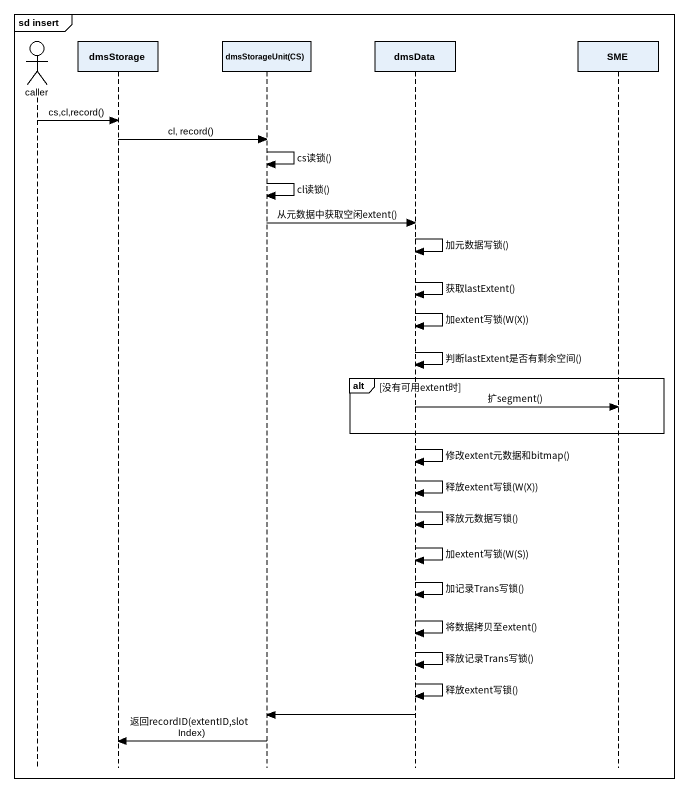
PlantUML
@startuml
mainframe sd insert
hide footbox
actor caller
participant dmsStorage
participant "dmsStorageUnit(CS)" as dmsStorageUnit_CS
participant dmsData
participant SME

caller -> dmsStorage : cs,cl,record()
dmsStorage -> dmsStorageUnit_CS : cl, record()
dmsStorageUnit_CS -> dmsStorageUnit_CS : cs读锁()
dmsStorageUnit_CS -> dmsStorageUnit_CS : cl读锁()
dmsStorageUnit_CS -> dmsData : 从元数据中获取空闲extent()
dmsData -> dmsData : 加元数据写锁()
dmsData -> dmsData : 获取lastExtent()
dmsData -> dmsData : 加extent写锁(W(X))
dmsData -> dmsData : 判断lastExtent是否有剩余空间()
alt 没有可用extent时
  dmsData -> SME : 扩segment()
end
dmsData -> dmsData : 修改extent元数据和bitmap()
dmsData -> dmsData : 释放extent写锁(W(X))
dmsData -> dmsData : 释放元数据写锁()
dmsData -> dmsData : 加extent写锁(W(S))
dmsData -> dmsData : 加记录Trans写锁()
dmsData -> dmsData : 将数据拷贝至extent()
dmsData -> dmsData : 释放记录Trans写锁()
dmsData -> dmsData : 释放extent写锁()
dmsData -> dmsStorageUnit_CS
dmsStorageUnit_CS -> dmsStorage : 返回recordID(extentID,slotIndex)
@enduml
